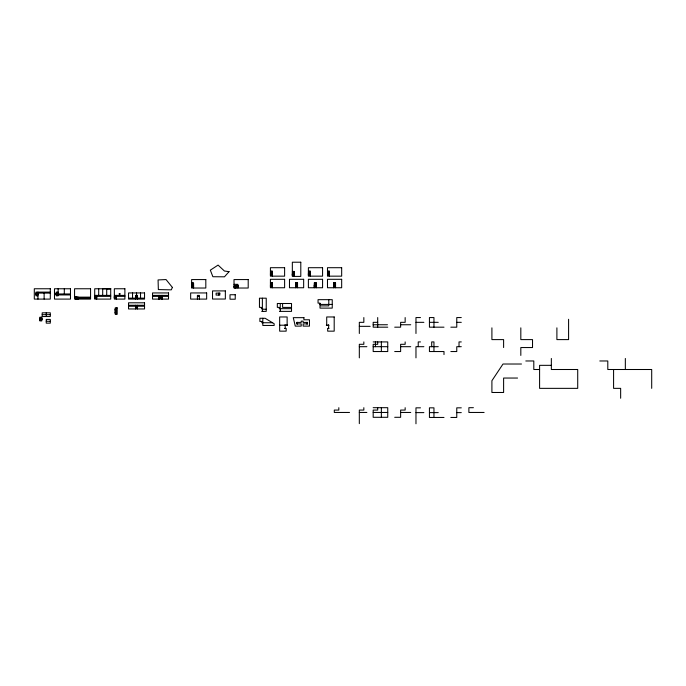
<?xml version="1.0" encoding="UTF-8"?>
<svg xmlns="http://www.w3.org/2000/svg" width="686" height="686" viewBox="0 0 686 686"><rect width="100%" height="100%" fill="white"/><g stroke="black" fill="none" stroke-linecap="round" stroke-linejoin="round"><path stroke-width="1.03" d="M42.198 314.677L42.198 312.816L50.301 312.816L50.292 316.538L42.198 316.538L42.198 314.677L50.292 314.677M46.245 321.288L46.245 319.419L50.301 319.419L50.301 323.149L46.245 323.149L46.245 321.288L50.301 321.288M46.245 312.816L46.245 316.538M234.286 287.726L235.684 286.182L235.684 287.726L234.286 287.726L234.286 286.182L235.684 287.726M119.175 294.38L120.059 293.479M136.102 296.463L136.977 295.572M160.087 296.463L160.97 295.572M319.505 304.918L320.499 303.924M193.298 283.198L191.9 284.33L191.9 283.198L193.298 283.198L193.298 284.33L191.9 283.198M272.102 271.33L270.696 272.462L270.696 271.33L272.102 271.33L272.102 272.462L270.696 271.33M272.102 282.932L270.696 284.055L270.696 282.932L272.102 282.932L272.102 284.055L270.696 282.932M292.536 272.711L293.934 271.579M310.063 271.33L308.657 272.462L308.657 271.33L310.063 271.33L310.063 272.462L308.657 271.33M297.27 282.932L295.863 284.055L295.863 282.932L297.27 282.932L297.27 284.055L295.863 282.932M329.16 271.33L327.754 272.462L327.754 271.33L329.16 271.33L329.16 272.462L327.754 271.33M315.989 282.932L314.582 284.055L314.582 282.932L315.989 282.932L315.989 284.055L314.582 282.932M335.283 282.932L333.876 284.055L333.876 282.932L335.283 282.932L335.283 284.055L333.876 282.932M270.421 271.176L272.368 271.176L272.368 276.158M308.391 271.176L310.329 271.176L310.329 276.158M327.488 271.176L329.434 271.176L329.434 276.158M292.339 271.424L294.285 271.424L294.285 276.407M292.605 271.579L294.011 271.579L294.011 272.711L292.605 271.579L292.605 272.711M270.421 272.462L272.368 272.462M308.391 272.462L310.329 272.462M327.488 272.462L329.434 272.462M292.339 272.711L294.285 272.711M270.421 273.44L272.368 273.44M308.391 273.44L310.329 273.44M327.488 273.44L329.434 273.44M270.421 273.654L272.368 273.654M292.339 273.68L294.285 273.68M308.391 273.654L310.329 273.654M327.488 273.654L329.434 273.654M270.421 273.877L272.368 273.877M308.391 273.877L310.329 273.877M327.488 273.877L329.434 273.877M292.339 273.903L294.285 273.903M270.421 274.091L272.368 274.091M292.339 274.117L294.285 274.117M308.391 274.091L310.329 274.091M327.488 274.091L329.434 274.091M270.421 274.314L272.368 274.314M292.339 274.34L294.285 274.34M308.391 274.314L310.329 274.314M327.488 274.314L329.434 274.314M270.421 274.529L272.368 274.529M292.339 274.554L294.285 274.554M308.391 274.529L310.329 274.529M327.488 274.529L329.434 274.529M270.421 274.752L272.368 274.752M292.339 274.777L294.285 274.777M308.391 274.752L310.329 274.752M327.488 274.752L329.434 274.752M270.421 274.966L272.368 274.966M292.339 275L294.285 275M308.391 274.966L310.329 274.966M327.488 274.966L329.434 274.966M270.421 275.189L272.368 275.189M292.339 275.215L294.285 275.215M308.391 275.189L310.329 275.189M327.488 275.189L329.434 275.189M292.339 275.438L294.285 275.438M270.421 282.769L272.368 282.769L272.368 287.751M191.626 283.044L193.572 283.044L193.572 288.026M270.421 284.055L272.368 284.055M295.589 284.055L297.535 284.055M314.308 284.055L316.255 284.055M333.61 284.055L335.548 284.055M191.626 284.33L193.572 284.33M234.012 284.33L237.905 284.33L237.905 288.026M270.421 285.033L272.368 285.033M295.589 285.033L297.535 285.033M314.308 285.033L316.255 285.033M333.61 285.033L335.548 285.033M191.626 285.307L193.572 285.307M237.905 285.307L235.958 285.307L235.958 288.026M270.421 285.247L272.368 285.247M295.589 285.247L297.535 285.247M314.308 285.247L316.255 285.247M333.61 285.247L335.548 285.247M191.626 285.522L193.572 285.522M235.958 285.522L237.905 285.522M270.421 285.47L272.368 285.47M295.589 285.47L297.535 285.47M314.308 285.47L316.255 285.47M333.61 285.47L335.548 285.47M191.626 285.745L193.572 285.745M235.958 285.745L237.905 285.745M270.421 285.685L272.368 285.685M295.589 285.685L297.535 285.685M314.308 285.685L316.255 285.685M333.61 285.685L335.548 285.685M191.626 285.959L193.572 285.959M235.958 285.959L237.905 285.959M270.421 285.908L272.368 285.908M295.589 285.908L297.535 285.908M314.308 285.908L316.255 285.908M333.61 285.908L335.548 285.908M270.421 286.122L272.368 286.122M295.589 286.122L297.535 286.122M314.308 286.122L316.255 286.122M333.61 286.122L335.548 286.122M191.626 286.182L193.572 286.182M234.012 286.182L237.905 286.182M191.626 286.396L193.572 286.396M235.958 286.396L237.905 286.396M270.421 286.345L272.368 286.345M295.589 286.345L297.535 286.345M314.308 286.345L316.255 286.345M333.61 286.345L335.548 286.345M270.421 286.559L272.368 286.559M295.589 286.559L297.535 286.559M314.308 286.559L316.255 286.559M333.61 286.559L335.548 286.559M191.626 286.619L193.572 286.619M235.958 286.619L237.905 286.619M191.626 286.834L193.572 286.834M235.958 286.834L237.905 286.834M270.421 286.782L272.368 286.782M295.589 286.782L297.535 286.782M314.308 286.782L316.255 286.782M333.61 286.782L335.548 286.782M191.626 287.057L193.572 287.057M235.958 287.057L237.905 287.057M50.301 292.116L36.006 292.116L36.006 295.812L37.953 295.812M58.139 292.116L56.192 292.116L56.192 295.812L58.139 295.812L58.139 288.763M36.006 293.094L50.301 293.094M56.192 293.094L58.139 293.094M36.006 293.308L37.953 293.308M56.192 293.308L58.139 293.308M36.006 293.531L37.953 293.531M56.192 293.531L58.139 293.531M36.006 293.745L37.953 293.745M56.192 293.745L58.139 293.745M36.006 293.968L37.953 293.968M56.192 293.968L70.478 293.968M36.006 294.183L37.953 294.183M56.192 294.183L58.139 294.183M36.006 294.405L37.953 294.405M56.192 294.405L58.139 294.405M36.006 294.62L37.953 294.62M56.192 294.62L58.139 294.62M36.006 294.843L37.953 294.843M56.192 294.843L58.139 294.843M58.139 294.937L70.478 294.937M94.702 295.4L110.703 295.4M114.348 295.4L124.886 295.4M152.532 295.4L168.524 295.4M94.702 296.369L110.703 296.369M114.348 296.369L124.886 296.369M135.562 296.369L137.5 296.369M152.532 296.369L168.524 296.369M197.405 296.369L199.352 296.369M94.702 296.592L96.649 296.592M114.348 296.592L116.294 296.592M135.562 296.592L137.5 296.592M159.546 296.592L161.493 296.592M94.702 296.806L96.649 296.806M114.348 296.806L116.294 296.806M135.562 296.806L137.5 296.806M159.546 296.806L161.493 296.806M94.702 297.029L96.649 297.029M114.348 297.029L116.294 297.029M135.562 297.029L137.5 297.029M159.546 297.029L161.493 297.029M74.568 297.149L90.561 297.149M94.702 297.244L96.649 297.244M114.348 297.244L116.294 297.244M135.562 297.244L137.5 297.244M159.546 297.244L161.493 297.244M94.702 297.467L96.649 297.467M114.348 297.467L116.294 297.467M135.562 297.467L137.5 297.467M159.546 297.467L161.493 297.467M94.702 297.681L96.649 297.681M114.348 297.681L116.294 297.681M135.562 297.681L137.5 297.681M159.546 297.681L161.493 297.681M94.702 297.904L96.649 297.904M114.348 297.904L116.294 297.904M135.562 297.904L137.5 297.904M159.546 297.904L161.493 297.904M75.537 298.118L77.286 298.118M78.264 298.118L90.561 298.118M94.702 298.118L96.649 298.118M114.348 298.118L116.294 298.118M128.539 298.144L144.54 298.144M159.546 298.118L161.493 298.118M332.247 304.421L320.002 304.421L320.002 303.135L318.055 303.135L318.055 299.662L332.247 299.662L332.247 308.117L320.002 308.117L320.002 305.879L328.791 305.879L328.791 299.662M128.539 305.261L144.54 305.261M128.539 306.239L144.54 306.239M135.562 306.453L137.5 306.453M135.562 306.676L137.5 306.676M135.562 306.891L137.5 306.891M135.562 307.114L137.5 307.114M135.562 307.328L137.5 307.328M291.524 307.414L282.589 307.414L282.589 303.504M135.562 307.551L137.5 307.551M135.562 307.765L137.5 307.765M135.562 307.988L137.5 307.988M262.378 308.666L261.4 308.666L261.4 307.379L259.454 307.379L259.454 298.187L266.237 298.187L266.237 311.384L262.378 311.384L262.378 298.187M291.524 308.666L279.279 308.666L279.279 307.379L277.333 307.379L277.333 303.504L291.524 303.504L291.524 311.384L280.257 311.384L280.257 303.504M115.257 308.846L116.226 308.846M115.257 309.069L116.226 309.069M115.257 309.283L116.226 309.283M262.378 309.24L266.237 309.24M115.257 309.506L116.226 309.506M115.257 309.72L116.226 309.72M115.257 309.943L116.226 309.943M115.257 310.158L116.226 310.158M115.257 310.381L116.226 310.381M115.257 310.595L116.226 310.595M115.257 311.564L116.226 311.564M115.257 311.787L116.226 311.787M115.257 312.01L116.226 312.01M115.257 312.224L116.226 312.224M115.257 312.447L116.226 312.447M115.257 312.662L116.226 312.662M115.257 312.885L116.226 312.885M115.257 313.099L116.226 313.099M115.257 313.322L116.226 313.322M420.492 317.558L415.973 317.558L415.973 333.499M461.284 317.558L456.765 317.558L456.765 327.179L450.839 327.179M39.839 318.184L41.786 318.184M39.839 318.407L41.786 318.407M39.839 318.63L41.786 318.63M39.839 318.844L41.786 318.844M39.839 319.067L41.786 319.067M39.839 319.282L41.786 319.282M39.839 319.505L41.786 319.505M39.839 319.719L41.786 319.719M39.839 319.942L41.786 319.942M377.703 322.334L373.184 322.334L373.184 327.179L387.744 327.179M415.973 322.334L423.879 322.334M429.436 322.334L438.243 322.334M456.765 322.334L461.284 322.334M272.531 322.737L261.838 322.737L261.838 321.451L259.891 321.451L259.891 318.27L265.113 318.27L274.151 323.715L274.151 325.464L262.807 325.464L262.807 318.27M373.184 324.752L387.47 324.752M400.633 324.752L410.734 324.752M279.656 325.198L287.134 325.198L287.134 316.966L279.656 316.966L279.656 331.158L286.165 331.158L286.165 328.44L285.196 328.44L285.196 325.198M359.318 326.339L370.123 326.339M394.707 327.179L400.633 327.179L400.633 322.334L405.152 322.334L405.152 317.558M443.996 327.179L429.436 327.179L429.436 317.558L433.955 317.558L433.955 327.179M373.184 341.92L387.744 341.92L387.744 351.541L373.184 351.541L373.184 344.303L377.703 344.303L377.703 341.92M420.492 341.92L418.228 341.92L418.228 346.687M461.284 341.92L459.02 341.92L459.02 346.687M359.318 346.687L366.881 346.687M373.184 346.687L387.744 346.687M400.633 346.687L410.734 346.687M423.879 346.687L415.973 346.687L415.973 357.86M438.243 346.687L429.436 346.687L429.436 351.541L443.996 351.541L443.996 354.576M461.284 346.687L456.765 346.687L456.765 351.541L450.839 351.541M394.707 351.541L400.633 351.541L400.633 344.303L405.152 344.303L405.152 341.92M525.802 360.973L533.802 360.973L533.802 369.505L539.59 369.505M599.787 360.973L607.796 360.973L607.796 369.505L651.7 369.505L651.7 388.353M521.48 364.017L503.01 364.017L491.905 380.721L491.905 392.478L503.61 392.478L503.61 378.046L517.553 378.046M551.347 365.338L539.59 365.338L539.59 388.353L577.715 388.353L577.715 369.505L551.347 369.505L551.347 358.478M373.184 407.69L387.744 407.69L387.744 417.302L373.184 417.302L373.184 410.074L377.703 410.074L377.703 407.69M473.4 407.69L468.881 407.69L468.881 412.458L484.11 412.458M420.492 407.836L415.973 407.836L415.973 423.785M461.284 407.836L456.765 407.836L456.765 417.457L450.839 417.457M349.526 412.458L334.305 412.458L334.305 410.074L338.824 410.074L338.824 407.69M359.318 412.458L366.881 412.458M373.184 412.458L387.744 412.458M400.633 412.458L410.734 412.458M415.973 412.612L423.879 412.612M429.436 412.612L438.243 412.612M456.765 412.612L461.284 412.612M394.707 417.302L400.633 417.302L400.633 410.074L405.152 410.074L405.152 407.69M443.996 417.457L429.436 417.457L429.436 407.836L433.955 407.836L433.955 417.457M160.078 295.572L160.978 296.455M136.094 295.572L136.986 296.455M119.167 293.488L120.067 294.371M319.505 303.924L320.499 304.918M106.716 295.4L106.699 288.755L110.703 288.763L110.703 299.096L94.702 299.096L94.702 288.763L110.703 288.763L102.703 288.763L102.703 295.4M625.34 358.478L625.34 369.505M620.65 398.249L620.65 388.353L613.584 388.353L613.584 369.505M568.591 319.29L568.591 339.604L556.895 339.604L556.895 327.848M520.82 327.848L520.82 339.604L532.525 339.604L532.525 347.545L520.82 347.545L520.82 355.434M503.61 347.545L503.61 339.604L491.905 339.604L491.905 327.848M433.955 351.541L433.955 341.92L431.691 341.92L431.691 346.687M381.356 341.92L381.356 351.541M381.356 407.69L381.356 417.302M377.703 317.558L377.703 327.179M375.448 341.92L375.448 346.687M363.837 317.558L363.837 322.334L359.318 322.334L359.318 333.499M363.837 341.92L363.837 344.303L359.318 344.303L359.318 357.86M363.837 407.69L363.837 410.074L359.318 410.074L359.318 423.631M335.548 287.751L335.548 282.769L333.61 282.769L333.61 287.751M334.579 285.033L334.579 286.782M328.457 273.44L328.457 275.189M316.255 287.751L316.255 282.769L314.308 282.769L314.308 287.751M315.286 285.033L315.286 286.782M309.36 273.44L309.36 275.189M297.535 287.751L297.535 282.769L295.589 282.769L295.589 287.751M296.566 285.033L296.566 286.782M293.308 273.68L293.308 275.438M271.399 273.44L271.399 275.189M271.399 285.033L271.399 286.782M236.927 285.307L236.927 287.057M218.834 293.128L218.834 295.074M199.352 299.096L199.352 295.4L197.405 295.4L197.405 299.096M192.603 285.307L192.603 287.057M162.462 295.4L162.462 299.096M161.493 295.4L161.493 299.096M160.524 296.369L160.524 298.118M159.546 295.4L159.546 299.096M158.577 295.4L158.577 299.096M140.536 292.939L140.536 298.144M137.5 299.096L137.5 295.4L135.562 295.4L135.562 299.096M137.5 305.261L137.5 308.957M136.54 292.939L136.54 298.144M136.531 306.239L136.531 307.988M135.562 305.261L135.562 308.957M132.535 292.939L132.535 298.144M116.294 295.4L116.294 299.096M116.226 307.877L116.226 314.291M115.325 296.369L115.325 298.118M98.698 288.763L98.698 295.4M96.649 295.4L96.649 299.096M95.671 296.369L95.671 298.118M78.264 297.149L78.264 299.096M77.286 297.149L77.286 299.096M77.072 297.149L77.072 299.096M76.849 297.149L76.849 299.096M76.635 297.149L76.635 299.096M76.412 297.149L76.412 299.096M76.197 297.149L76.197 299.096M75.974 297.149L75.974 299.096M75.76 297.149L75.76 299.096M75.537 297.149L75.537 299.096M64.304 288.763L64.304 293.968M57.161 293.094L57.161 294.843M44.127 293.094L44.127 299.096M40.817 318.184L40.817 319.942M37.953 292.116L37.953 299.096M36.984 293.094L36.984 294.843M262.061 311.367L262.687 311.427L262.061 311.341M262.061 308.64L262.687 308.709L262.069 308.597M279.939 311.367L280.565 311.41L279.939 311.341M279.939 308.64L280.565 308.709L279.948 308.597M284.879 325.181L285.505 325.224L284.887 325.155M284.879 328.414L285.505 328.483L284.887 328.371M286.825 325.181L287.451 325.25L286.825 325.155M296.841 322.403L297.458 322.471L296.841 322.377M296.841 323.861L297.458 323.903L296.841 323.835M306.882 322.403L307.508 322.471L306.891 322.377M306.882 323.861L307.508 323.929L306.891 323.818M326.399 325.181L327.016 325.25L326.399 325.155M328.345 325.181L328.963 325.224L328.345 325.155M328.345 328.414L328.963 328.483L328.345 328.371M172.383 287.4L171.294 289.852L158.346 289.578L158.072 279.931L166.046 279.562L172.383 287.4M229.047 271.656L224.468 276.818L212.874 276.724L210.336 270.155L218.079 265.088L224.425 271.021L229.047 271.656M300.794 262.215L292.339 262.215L292.339 276.407L300.794 276.407L300.794 262.215M284.613 267.703L270.421 267.703L270.421 276.158L284.613 276.158L284.613 267.703M322.574 267.703L308.391 267.703L308.391 276.158L322.574 276.158L322.574 267.703M341.671 267.703L327.488 267.703L327.488 276.158L341.671 276.158L341.671 267.703M284.613 279.296L270.421 279.296L270.421 287.751L284.613 287.751L284.613 279.296M303.658 279.296L289.475 279.296L289.475 287.751L303.658 287.751L303.658 279.296M322.574 279.296L308.391 279.296L308.391 287.751L322.574 287.751L322.574 279.296M341.671 279.296L327.488 279.296L327.488 287.751L341.671 287.751L341.671 279.296M205.817 279.571L191.626 279.571L191.626 288.026L205.817 288.026L205.817 279.571M248.203 279.571L234.012 279.571L234.012 288.026L248.203 288.026L248.203 279.571M50.301 288.763L34.3 288.763L34.3 299.096L50.301 299.096L50.301 288.737M70.478 288.763L54.486 288.763L54.486 299.096L70.478 299.096L70.478 288.737M90.561 288.763L74.568 288.763L74.568 299.096L90.561 299.096L90.561 288.737M124.886 288.763L114.348 288.763L114.348 299.096L124.886 299.096L124.886 288.763M225.351 290.915L212.531 290.915L212.531 299.036L225.351 299.036L225.351 290.915M144.54 292.939L128.539 292.939L128.539 299.096L144.54 299.096L144.54 292.939M168.524 292.939L152.532 292.939L152.532 299.096L168.524 299.096L168.524 292.939M206.657 292.939L190.657 292.939L190.657 299.096L206.657 299.096L206.657 292.939M219.812 293.128L216.116 293.128L216.116 295.074L219.812 295.074L219.812 293.128M235.238 294.74L230.007 294.74L230.007 299.207L235.238 299.207L235.238 294.74M144.54 302.8L128.539 302.8L128.539 308.957L144.54 308.957L144.54 302.8M117.203 307.877L115.257 307.877L115.257 314.291L117.203 314.291L117.203 307.877M334.193 316.966L326.708 316.966L326.708 325.198L328.654 325.198L328.654 328.44L327.676 328.44L327.676 331.158L334.193 331.158L334.193 316.966M41.786 317.215L39.839 317.215L39.839 320.911L41.786 320.911L41.786 317.215M303.924 317.661L293.265 317.661L295.28 326.116L301.205 326.116L301.205 323.878L297.149 323.878L297.149 322.42L301.205 322.42L301.205 321.134L303.143 321.134L303.143 322.42L307.199 322.42L307.199 323.878L303.143 323.878L303.143 326.116L309.463 326.116L309.463 319.779L303.924 319.779L303.924 317.661"/></g></svg>
